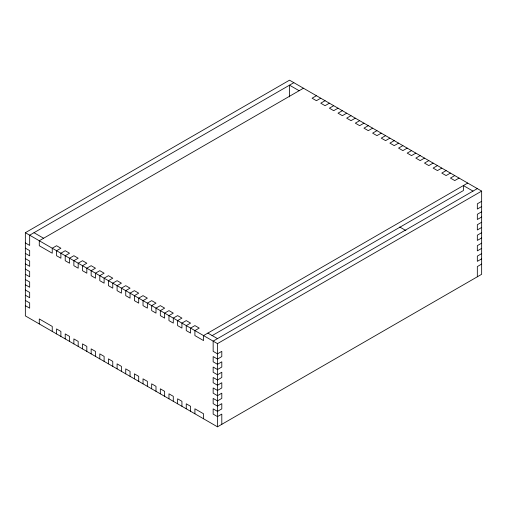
<?xml version="1.0" encoding="UTF-8"?>
<svg xmlns="http://www.w3.org/2000/svg" width="507" height="507" viewBox="0 0 507 507"><rect width="100%" height="100%" fill="white"/><g stroke="black" fill="none" stroke-linecap="round" stroke-linejoin="round"><path stroke-width="0.76" d="M25.35 232.7L289.522 80.182L481.65 191.107L481.65 274.3L217.478 426.818L25.35 315.893L25.35 232.7L217.478 343.626L481.65 191.107M293.845 82.679L29.672 235.197L29.672 245.42L25.35 242.923M303.452 88.224L39.28 240.743L39.28 245.737L52.246 253.221L52.246 248.234L56.569 245.737L60.891 248.234L56.569 250.724L56.569 255.718L60.891 258.215L60.891 253.221L65.219 250.724L69.541 253.221L65.219 255.718L65.219 260.712L69.541 263.203L69.541 258.215L73.864 255.718L78.186 258.215L73.864 260.712L73.864 265.7L78.186 268.197L78.186 263.203L82.508 260.712L86.83 263.203L82.508 265.7L82.508 270.694L86.83 273.191L86.83 268.197L91.152 265.7L95.474 268.197L91.152 270.694L91.152 275.681L95.474 278.178L95.474 273.191L99.797 270.694L104.119 273.191L99.797 275.681L99.797 280.675L104.119 283.172L104.119 278.178L108.447 275.681L112.769 278.178L108.447 280.675L108.447 285.669L112.769 288.16L112.769 283.172L117.092 280.675L121.414 283.172L117.092 285.669L117.092 290.657L121.414 293.154L121.414 288.16L125.736 285.669L130.058 288.16L125.736 290.657L125.736 295.651L130.058 298.148L130.058 293.154L134.38 290.657L138.703 293.154L134.38 295.651L134.38 300.645L138.703 303.135L138.703 298.148L143.025 295.651L147.353 298.148L143.025 300.645L143.025 305.632L147.353 308.129L147.353 303.135L151.675 300.645L155.998 303.135L151.675 305.632L151.675 310.626L155.998 313.123L155.998 308.129L160.32 305.632L164.642 308.129L160.32 310.626L160.32 315.614L164.642 318.111L164.642 313.123L168.964 310.626L173.286 313.123L168.964 315.614L168.964 320.608L173.286 323.105L173.286 318.111L177.608 315.614L181.931 318.111L177.608 320.608L177.608 325.602L181.931 328.092L181.931 323.105L186.253 320.608L190.581 323.105L186.253 325.602L186.253 330.589L190.581 333.086L190.581 328.092L194.903 325.602L199.226 328.092L194.903 330.589L194.903 335.583L203.548 340.577L203.548 335.583L467.72 183.065M316.419 95.709L312.097 98.206L316.419 100.703L320.747 98.206M325.069 100.703L320.747 103.2L325.069 105.697L329.392 103.2M333.714 105.697L329.392 108.187L333.714 110.684L338.036 108.187M342.358 110.684L338.036 113.181L342.358 115.678L346.68 113.181M351.002 115.678L346.68 118.175L351.002 120.666L355.325 118.175M359.647 120.666L355.325 123.163L359.647 125.66L363.975 123.163M368.297 125.66L363.975 128.157L368.297 130.654L372.62 128.157M376.942 130.654L372.62 133.151L376.942 135.642L381.264 133.151M385.586 135.642L381.264 138.138L385.586 140.635L389.908 138.138M394.231 140.635L389.908 143.132L394.231 145.629L398.553 143.132M402.881 145.629L398.553 148.12L402.881 150.617L407.203 148.12M411.526 150.617L407.203 153.114L411.526 155.611L415.848 153.114M420.17 155.611L415.848 158.108L420.17 160.599L424.492 158.108M428.814 160.599L424.492 163.096L428.814 165.593L433.136 163.096M437.459 165.593L433.136 168.09L437.459 170.586L441.781 168.09M446.109 170.586L441.781 173.077L446.109 175.574L450.431 173.077M454.754 175.574L450.431 178.071L454.754 180.568L459.076 178.071M211.983 335.704L463.398 190.55L463.398 185.562L473.006 191.107M477.328 188.61L213.155 341.129L213.155 351.351L217.478 353.848L221.8 351.351L221.8 356.579L217.478 359.076L213.155 356.579L213.155 361.808L217.478 364.305L221.8 361.808L221.8 367.036L217.478 369.533L213.155 367.036L213.155 372.265L217.478 374.762L221.8 372.265L221.8 377.493L217.478 379.99L213.155 377.493L213.155 382.728L217.478 385.219L221.8 382.728L221.8 387.956L217.478 390.453L213.155 387.956L213.155 393.185L217.478 395.682L221.8 393.185L221.8 398.413L217.478 400.91L213.155 398.413L213.155 403.642L217.478 406.139L221.8 403.642L221.8 408.87L217.478 411.367L213.155 408.87L213.155 414.099L217.478 416.596L221.8 414.099L221.8 424.321M481.65 201.323L477.328 203.82L477.328 209.049L481.65 206.558M481.65 211.787L477.328 214.284L477.328 219.512L481.65 217.015M481.65 222.243L477.328 224.74L477.328 229.969L481.65 227.472M481.65 232.7L477.328 235.197L477.328 240.426L481.65 237.929M481.65 243.164L477.328 245.654L477.328 250.883L481.65 248.392M481.65 253.62L477.328 256.117L477.328 261.346L481.65 258.849M481.65 264.077L477.328 266.574L477.328 276.797M299.13 90.721L289.522 85.176L289.522 96.888M399.744 227.009L405.904 230.565M33.994 232.7L43.602 238.246M207.87 333.086L217.478 338.632M25.35 248.151L29.672 250.648L29.672 255.877L25.35 253.38M25.35 258.608L29.672 261.105L29.672 266.333L25.35 263.836M25.35 269.071L29.672 271.562L29.672 276.797L25.35 274.3M25.35 279.528L29.672 282.025L29.672 287.254L25.35 284.757M25.35 289.985L29.672 292.482L29.672 297.71L25.35 295.213M25.35 300.442L29.672 302.939L29.672 308.167L25.35 305.677M217.478 343.626L217.478 426.818M203.548 418.776L203.548 413.782L194.903 408.794L194.903 413.782M190.581 411.291L190.581 406.297L186.253 403.8L186.253 408.794M181.931 406.297L181.931 401.303L177.608 398.813L177.608 403.8M173.286 401.303L173.286 396.316L168.964 393.819L168.964 398.813M164.642 396.316L164.642 391.322L160.32 388.825L160.32 393.819M155.998 391.322L155.998 386.334L151.675 383.837L151.675 388.825M147.353 386.334L147.353 381.34L143.025 378.843L143.025 383.837M138.703 381.34L138.703 376.346L134.38 373.849L134.38 378.843M130.058 376.346L130.058 371.358L125.736 368.862L125.736 373.849M121.414 371.358L121.414 366.365L117.092 363.868L117.092 368.862M112.769 366.365L112.769 361.371L108.447 358.88L108.447 363.868M104.119 361.371L104.119 356.383L99.797 353.886L99.797 358.88M95.474 356.383L95.474 351.389L91.152 348.892L91.152 353.886M86.83 351.389L86.83 346.401L82.508 343.904L82.508 348.892M78.186 346.401L78.186 341.407L73.864 338.91L73.864 343.904M69.541 341.407L69.541 336.414L65.219 333.923L65.219 338.91M60.891 336.414L60.891 331.426L56.569 328.929L56.569 333.923M52.246 331.426L52.246 326.432L39.28 318.947L39.28 323.935"/></g></svg>
